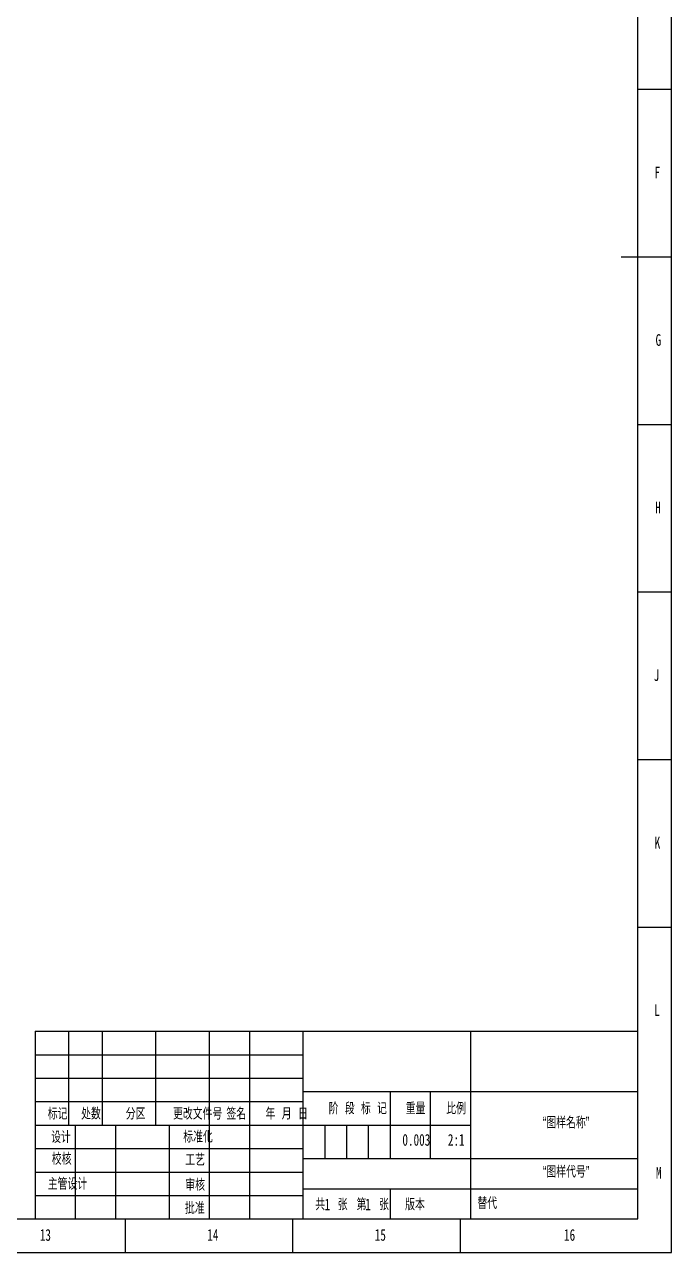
# Model space of a CAD drawing. Header units: millimetres. Extents: x 0 to 841, y 0 to 2287.
# Drawn here: x 647.9 to 841, y 0 to 366.4 of the extents above; entities that cross this region are included whole.
import ezdxf

# ---------------------------------------------------------------- set-up
doc = ezdxf.new("R2010")
doc.units = ezdxf.units.MM
for name, color, linetype in [('10', 7, 'Continuous'), ('5', 7, 'Continuous'), ('SLD-0', 7, 'Continuous')]:
    doc.layers.add(name, color=color, linetype=linetype)
doc.styles.add('SLDTEXTSTYLE0', font='TXT', dxfattribs={"width": 0.7, "bigfont": 'bigfont'})
doc.styles.add('SLDTEXTSTYLE1', font='TXT', dxfattribs={"width": 0.62, "bigfont": 'bigfont'})
doc.styles.add('SLDTEXTSTYLE2', font='TXT', dxfattribs={"width": 0.614286, "bigfont": 'bigfont'})
doc.styles.add('SLDTEXTSTYLE3', font='TXT', dxfattribs={"width": 0.6, "bigfont": 'bigfont'})
doc.styles.add('SLDTEXTSTYLE4', font='TXT', dxfattribs={"width": 0.7})

msp = doc.modelspace()

# ---------------------------------------------------------------- linework, layer by layer
at = {"layer": '5', "color": 7}
for p, q in [((841, 0), (841, 594)), ((651, 59), (731, 59)), ((651, 52), (731, 52)), ((737.5, 38), (737.5, 28)), ((744, 38), (744, 28)), ((750.5, 38), (750.5, 28)), ((0, 0), (841, 0))]:
    msp.add_line(p, q, dxfattribs=at)
at = {"layer": '5', "color": 7, "lineweight": 25}
for p, q in [((831, 10), (831, 584)), ((651, 66), (831, 66)), ((651, 66), (651, 10)), ((661, 66), (661, 38)), ((671, 66), (671, 38)), ((687, 66), (687, 38)), ((703, 66), (703, 10)), ((715, 66), (715, 10)), ((731, 66), (731, 10)), ((781, 66), (781, 38)), ((731, 48), (831, 48)), ((757, 48), (757, 28)), ((769, 48), (769, 28)), ((651, 45), (731, 45)), ((651, 38), (781, 38)), ((663, 38), (663, 10)), ((675, 38), (675, 10)), ((691, 38), (691, 10)), ((781, 38), (781, 10)), ((651, 31), (731, 31)), ((731, 28), (831, 28)), ((651, 24), (731, 24)), ((731, 19), (831, 19.03)), ((651, 17), (731, 17)), ((0, 10), (831, 10))]:
    msp.add_line(p, q, dxfattribs=at)
at = {"layer": '5'}
for p, q in [((841, 347), (831, 347)), ((841, 247), (831, 247)), ((841, 197), (831, 197)), ((841, 147), (831, 147)), ((841, 97), (831, 97)), ((678, 0), (678, 10)), ((728, 0), (728, 10)), ((778, 0), (778, 10))]:
    msp.add_line(p, q, dxfattribs=at)
at = {"layer": '5', "lineweight": 25}
for p, q in [((841, 297), (826, 297)), ((757, 19.01), (757, 10))]:
    msp.add_line(p, q, dxfattribs=at)

# ---------------------------------------------------------------- texts
at = {"layer": '10', "char_height": 3.5}
for s, insert, attachment_point, style in [('F', (836.78, 324.04), 2, 'SLDTEXTSTYLE4'), ('G', (837.09, 274.04), 2, 'SLDTEXTSTYLE4'), ('H', (836.98, 224.04), 2, 'SLDTEXTSTYLE4'), ('J', (836.52, 174.04), 2, 'SLDTEXTSTYLE4'), ('K', (836.82, 124.04), 2, 'SLDTEXTSTYLE4'), ('L', (836.68, 74.04), 2, 'SLDTEXTSTYLE4'), ('“图样名称”', (809.53, 40.49), 2, 'SLDTEXTSTYLE0'), ('0.003', (764.84, 35.35), 2, 'SLDTEXTSTYLE4'), ('2:1', (776.75, 35.35), 2, 'SLDTEXTSTYLE4'), ('校核', (658.95, 29.67), 2, 'SLDTEXTSTYLE0'), ('“图样代号”', (809.54, 25.83), 2, 'SLDTEXTSTYLE0'), ('主管设计', (660.7, 22.22), 2, 'SLDTEXTSTYLE0'), ('M', (837.21, 25.54), 2, 'SLDTEXTSTYLE4'), ('1', (737.45, 16.09), 1, 'SLDTEXTSTYLE4'), ('1', (749.57, 16.09), 1, 'SLDTEXTSTYLE4'), ('13', (654.09, 6.98), 2, 'SLDTEXTSTYLE4'), ('14', (704.09, 6.98), 2, 'SLDTEXTSTYLE4'), ('15', (754.09, 6.98), 2, 'SLDTEXTSTYLE4'), ('16', (810.59, 6.98), 2, 'SLDTEXTSTYLE4')]:
    msp.add_mtext(s, dxfattribs=dict(at, insert=insert, attachment_point=attachment_point, style=style))
at = {"layer": '10', "color": 7, "char_height": 3.5, "attachment_point": 2}
for s, insert, style in [('阶 段 标 记', (747.35, 44.73), 'SLDTEXTSTYLE2'), ('重量', (764.6, 44.73), 'SLDTEXTSTYLE0'), ('比例', (776.72, 44.73), 'SLDTEXTSTYLE0'), ('标记', (657.74, 43.15), 'SLDTEXTSTYLE0'), ('处数', (667.71, 43.15), 'SLDTEXTSTYLE0'), ('分区', (681.02, 43.15), 'SLDTEXTSTYLE0'), ('更改文件号', (699.54, 43.15), 'SLDTEXTSTYLE0'), ('签名', (711.07, 43.15), 'SLDTEXTSTYLE0'), ('年 月 日', (726.13, 43.15), 'SLDTEXTSTYLE1'), ('标准化', (699.67, 36.28), 'SLDTEXTSTYLE0'), ('设计', (658.75, 36.17), 'SLDTEXTSTYLE0'), ('工艺', (698.79, 29.37), 'SLDTEXTSTYLE0'), ('审核', (698.79, 21.92), 'SLDTEXTSTYLE0'), ('批准', (698.71, 15.01), 'SLDTEXTSTYLE0'), ('共  张', (739.49, 16.09), 'SLDTEXTSTYLE3'), ('第  张', (751.83, 16.09), 'SLDTEXTSTYLE3'), ('版本', (764.43, 16.09), 'SLDTEXTSTYLE0')]:
    msp.add_mtext(s, dxfattribs=dict(at, insert=insert, style=style))
at = {"layer": 'SLD-0', "insert": (783.07, 16.45), "char_height": 3.5, "attachment_point": 1, "style": 'SLDTEXTSTYLE0'}
msp.add_mtext('替代', dxfattribs=at)

doc.saveas('drawing.dxf')
